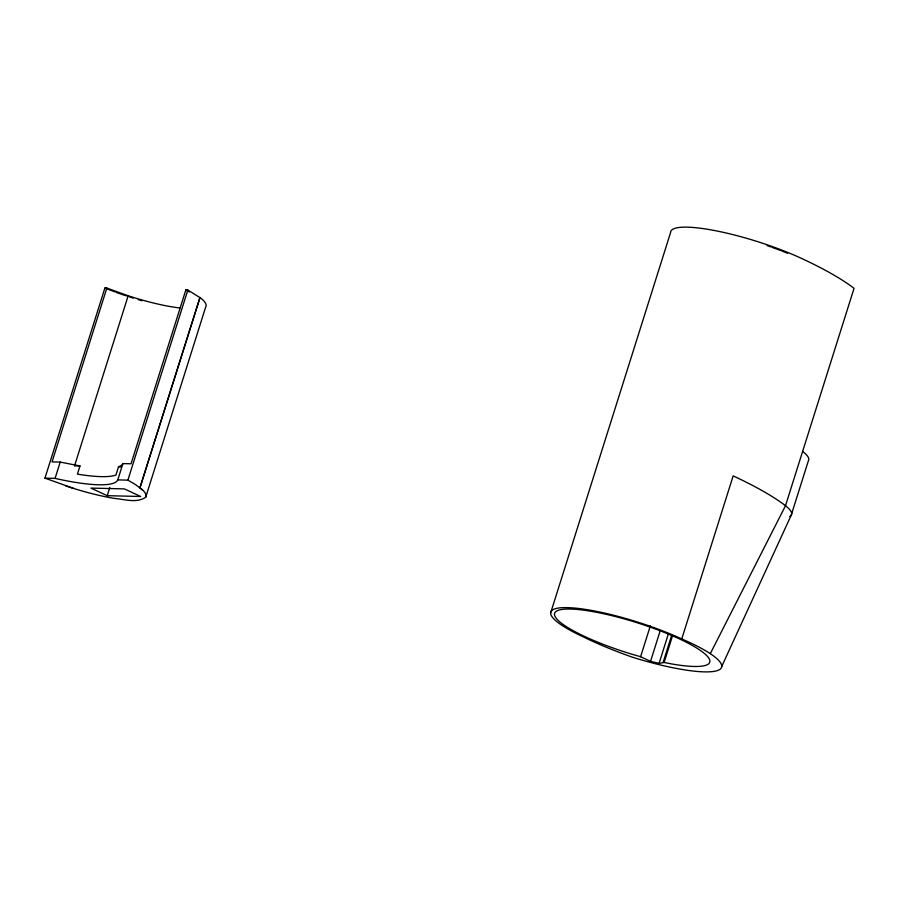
<?xml version="1.0" encoding="UTF-8"?>
<svg xmlns="http://www.w3.org/2000/svg" width="899" height="899" viewBox="0 0 899 899"><rect width="100%" height="100%" fill="white"/><g stroke="black" fill="none" stroke-linecap="round" stroke-linejoin="round"><path stroke-width="1.35" d="M145.728 497.192C147.301 493.573 142.548 489.741 139.918 487.708L199.994 297.49A72.549 14.092 17.5 0 1 205.702 306.975L145.728 497.192C136.67 503.609 124.129 499.125 113.881 498.349C97.564 495.529 81.539 491.146 65.829 485.932L65.942 485.932M73.549 488.382L44.95 478.144L104.902 288.017L106.846 288.062L128.175 295.76A69.515 13.496 17.5 0 0 179.879 307.975M106.846 288.062L52.041 461.895L60.211 462.086L80 465.952L77.426 474.11L81.652 474.796A99.508 19.328 17.5 0 0 114.342 475.571L115.926 475.032L118.499 466.884L121.758 465.165L122.916 463.592L131.029 463.794L185.835 289.961L187.835 290.017L199.859 297.58M44.95 478.144L55.064 478.392L60.211 462.086M74.561 465.783L128.175 295.76L125.882 295.805M107.251 495.686L140.66 496.484L124.32 488.887L90.911 488.09L107.251 495.686L109.813 487.528M55.064 478.392A99.508 19.328 17.5 0 0 117.769 479.897L122.916 463.592M117.769 479.897L127.883 480.145L187.835 290.017M140.019 487.719L199.994 297.49M550.581 613.118L670.542 232.672A85.394 16.587 17.5 0 1 715.93 230.796A85.394 16.587 17.5 0 1 801.706 258.496A180.396 35.039 17.5 0 1 854.05 288.332L785.501 505.732L710.3 653.663A88.731 17.238 17.5 0 1 709.165 671.834A88.731 17.238 17.5 0 1 631.997 657.057A119.825 23.273 17.5 0 1 582.619 636.559A85.394 16.587 17.5 0 1 567.359 607.623A85.394 16.587 17.5 0 1 681.745 638.953A86.664 16.834 17.5 0 1 710.3 653.663M640.605 656.72L632.312 654.326A81.337 15.8 17.5 0 1 559.111 610.039A81.337 15.8 17.5 0 1 682.038 640.144A81.337 15.8 17.5 0 1 671.148 663.844L664.125 662.462L659.068 663.406L650.55 661.338L640.605 656.72L650.314 625.906M650.55 661.338L660.259 630.525M659.068 663.406L668.362 633.941M663.114 662.428L671.564 635.638M664.125 662.462L672.576 635.66M681.745 638.953L733.157 475.897A180.396 35.039 17.5 0 1 785.501 505.732A72.549 14.092 17.5 0 1 789.783 516.52M721.751 666.417L791.21 515.217L808.347 460.872A72.549 14.092 17.5 0 0 802.638 451.388M74.673 465.828L80 465.952M118.499 466.884L121.163 466.941M116.072 292.377L124.658 295.378M104.902 288.017L114.825 291.894M185.835 289.961L189.296 291.95M127.883 480.145L135.255 484.415L142.559 490.034M141.941 300.727A72.549 14.092 17.5 0 1 138.221 299.637M133.243 298.12A72.549 14.092 17.5 0 1 129.512 296.928M767.173 245.629A81.337 15.8 17.5 0 1 770.904 246.933M772.129 247.371A81.337 15.8 17.5 0 1 780.579 250.518M781.759 250.967A81.337 15.8 17.5 0 1 787.535 253.282"/></g></svg>
